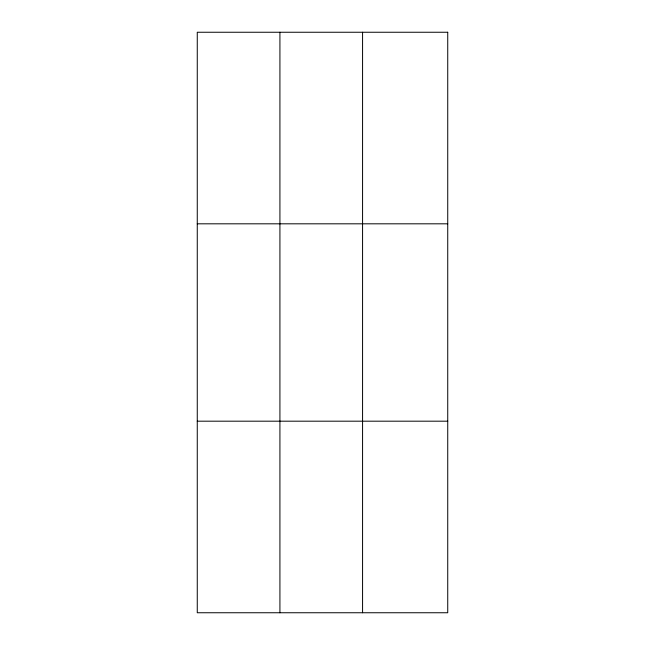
<?xml version="1.0" encoding="UTF-8"?>
<svg xmlns="http://www.w3.org/2000/svg" width="645" height="645" viewBox="0 0 645 645"><rect width="100%" height="100%" fill="white"/><g stroke="black" fill="none" stroke-linecap="round" stroke-linejoin="round"><path stroke-width="0.97" d="M279.922 32.25L279.922 612.75M362.571 32.25L362.571 612.75M197.265 223.815L447.735 223.815M197.265 421.185L447.735 421.185M447.735 32.25L447.735 612.75L197.265 612.75L197.265 32.25L447.735 32.25"/></g></svg>
